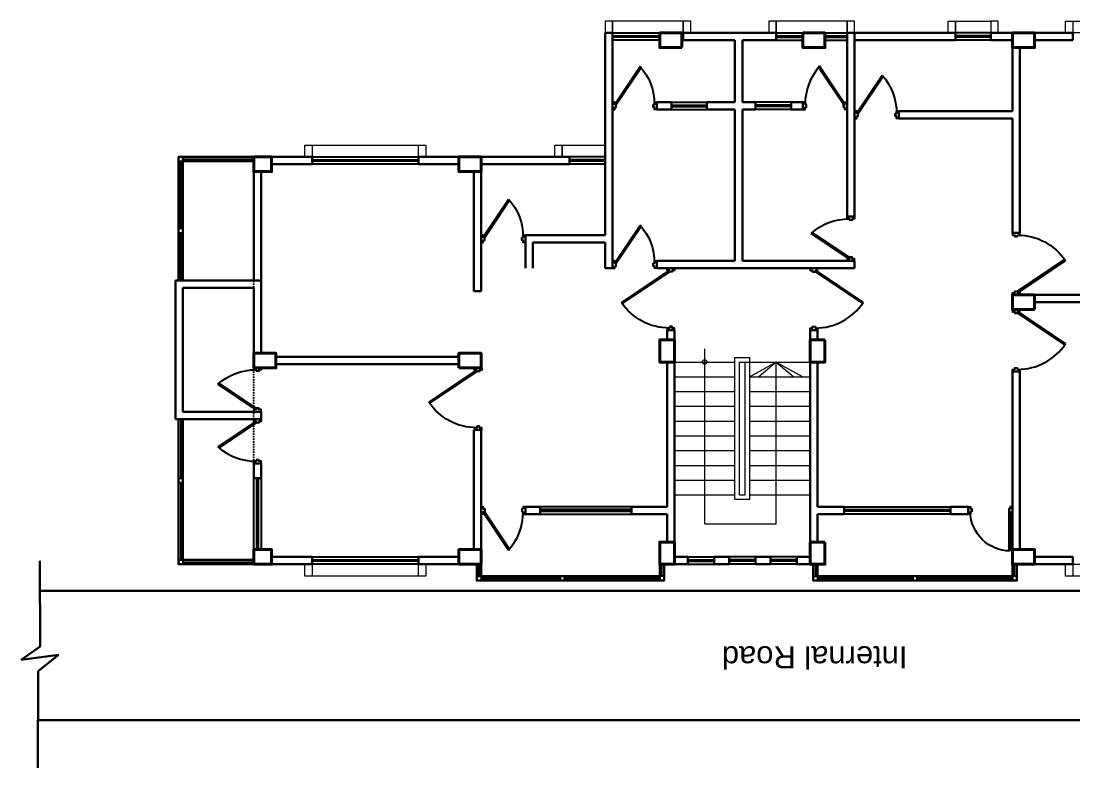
# Model space of a CAD drawing. Header units: inches. Extents: x -54558 to 35158, y -4190 to 41945.
# Drawn here: x -52461 to -51748, y 2105 to 2611 of the extents above; entities that cross this region are included whole.
import ezdxf

# ---------------------------------------------------------------- set-up
doc = ezdxf.new("R2010")
doc.units = ezdxf.units.IN
doc.header["$MEASUREMENT"] = 0
doc.linetypes.add('AUDIT_I_190731160832-11', pattern=[0.375, 0.25, -0.125])
doc.layers.get('0').update_dxf_attribs({"true_color": 0xe4c8de})
for name, color, linetype, lineweight in [('A_WALL', 7, 'Continuous', 30), ('colum', 241, 'Continuous', 40), ('railing', 6, 'Continuous', 5), ('ROAD', 251, 'Continuous', 30), ('sanshade', 252, 'Continuous', 5), ('Stair', 44, 'Continuous', 13), ('Ver', 144, 'Continuous', 30), ('Wall-02', 7, 'Continuous', 30), ('windo', 140, 'Continuous', 25)]:
    doc.layers.add(name, color=color, linetype=linetype, lineweight=lineweight)
doc.layers.add('door', color=34, linetype='Continuous')
doc.styles.add('Arial', font='arial.ttf')

# ---------------------------------------------------------------- blocks, each defined once
blk = doc.blocks.new('ewt')
at = {"layer": 'door'}
h = blk.add_hatch(color=256, dxfattribs=at)
h.paths.add_polyline_path([(-25669.29, -9136.32), (-25667.79, -9136.32), (-25667.79, -9134.78), (-25666.79, -9134.78), (-25666.79, -9132.86), (-25667.79, -9132.86), (-25667.79, -9131.32), (-25669.29, -9131.32)])
h.paths.add_polyline_path([(-25641.79, -9134.78), (-25640.79, -9134.78), (-25640.79, -9136.32), (-25639.29, -9136.32), (-25639.29, -9131.32), (-25640.79, -9131.32), (-25640.79, -9132.86), (-25641.79, -9132.86)])
h.paths.add_polyline_path([(-25667.79, -9161.32, 0.009262), (-25666.79, -9161.3), (-25666.79, -9134.78), (-25667.79, -9134.78)])
for p, q in [((-25667.79, -9134.78), (-25667.79, -9161.32)), ((-25666.79, -9134.78), (-25666.79, -9161.3))]:
    blk.add_line(p, q, dxfattribs=at)
for points in [[(-25666.79, -9134.78), (-25667.79, -9134.78), (-25667.79, -9136.32), (-25669.29, -9136.32), (-25669.29, -9131.32), (-25667.79, -9131.32), (-25667.79, -9132.86), (-25666.79, -9132.86)], [(-25641.79, -9134.78), (-25640.79, -9134.78), (-25640.79, -9136.32), (-25639.29, -9136.32), (-25639.29, -9131.32), (-25640.79, -9131.32), (-25640.79, -9132.86), (-25641.79, -9132.86)]]:
    blk.add_lwpolyline(points, close=True, dxfattribs=at)
blk.add_arc((-25667.78, -9134.32), 27, 269.99168, 359.0238, dxfattribs=at)
blk = doc.blocks.new('tyer')
at = {"layer": 'sanshade'}
for points in [[(-25800.79, -9018.32), (-25792.79, -9018.32), (-25792.79, -9023.32), (-25800.79, -9023.32)], [(-25800.79, -9018.32), (-25792.79, -9018.32), (-25792.79, -9100.32), (-25800.79, -9100.32)], [(-25800.79, -9095.32), (-25792.79, -9095.32), (-25792.79, -9100.32), (-25800.79, -9100.32)]]:
    blk.add_lwpolyline(points, close=True, dxfattribs=at)
blk = doc.blocks.new('tw4')
at = {"layer": 'sanshade'}
for points in [[(-25480.79, -8923.32), (-25472.79, -8923.32), (-25472.79, -8928.32), (-25480.79, -8928.32)], [(-25480.79, -8928.32), (-25472.79, -8928.32), (-25472.79, -8952.32), (-25480.79, -8952.32)], [(-25480.79, -8957.32), (-25472.79, -8957.32), (-25472.79, -8952.32), (-25480.79, -8952.32)]]:
    blk.add_lwpolyline(points, close=True, dxfattribs=at)
blk = doc.blocks.new('ee')
at = {"layer": 'sanshade'}
for points in [[(-25480.79, -8822.32), (-25472.79, -8822.32), (-25472.79, -8817.32), (-25480.79, -8817.32)], [(-25472.79, -8822.32), (-25480.79, -8822.32), (-25480.79, -8870.32), (-25472.79, -8870.32)], [(-25480.79, -8875.32), (-25472.79, -8875.32), (-25472.79, -8870.32), (-25480.79, -8870.32)]]:
    blk.add_lwpolyline(points, close=True, dxfattribs=at)
blk = doc.blocks.new('fjfds')
at = {"layer": 'railing'}
for p, q in [((-25748.79, -8794.32), (-25748.79, -8804.32)), ((-25748.79, -8794.32), (-25652.79, -8794.32)), ((-25652.79, -8794.32), (-25652.79, -8804.32)), ((-25745.79, -8797.32), (-25745.79, -8801.32)), ((-25745.79, -8797.32), (-25655.79, -8797.32)), ((-25745.79, -8801.32), (-25655.79, -8801.32)), ((-25655.79, -8797.32), (-25655.79, -8804.32)), ((-25748.79, -8804.32), (-25655.79, -8804.32)), ((-25655.79, -8804.32), (-25652.79, -8804.32))]:
    blk.add_line(p, q, dxfattribs=at)
at = {"layer": 'Stair'}
for p, q in [((-25745.79, -8753.32), (-25745.79, -8794.32)), ((-25735.79, -8753.32), (-25735.79, -8794.32)), ((-25725.79, -8753.32), (-25725.79, -8794.32)), ((-25715.79, -8753.32), (-25715.79, -8794.32)), ((-25705.79, -8753.32), (-25705.79, -8794.32)), ((-25695.79, -8753.32), (-25695.79, -8794.32)), ((-25685.79, -8753.32), (-25685.79, -8794.32)), ((-25675.79, -8753.32), (-25675.79, -8794.32)), ((-25665.79, -8753.32), (-25665.79, -8794.32)), ((-25655.79, -8753.32), (-25655.79, -8794.32)), ((-25765.34, -8773.82), (-25646.9, -8773.82)), ((-25765.34, -8773.82), (-25765.34, -8822.32)), ((-25745.79, -8804.32), (-25745.79, -8845.32)), ((-25735.79, -8804.32), (-25735.79, -8845.32)), ((-25725.79, -8804.32), (-25725.79, -8845.32)), ((-25715.79, -8804.32), (-25715.79, -8845.32)), ((-25705.79, -8804.32), (-25705.79, -8845.32)), ((-25695.79, -8804.32), (-25695.79, -8845.32)), ((-25685.79, -8804.32), (-25685.79, -8845.32)), ((-25675.79, -8804.32), (-25675.79, -8845.32)), ((-25665.79, -8804.32), (-25665.79, -8845.32)), ((-25655.79, -8822.32), (-25665.79, -8804.32)), ((-25655.79, -8804.32), (-25655.79, -8845.32)), ((-25655.79, -8822.32), (-25665.79, -8810.47)), ((-25765.34, -8822.32), (-25655.79, -8822.32)), ((-25655.79, -8822.32), (-25665.79, -8840.32)), ((-25655.79, -8822.32), (-25665.79, -8834.17))]:
    blk.add_line(p, q, dxfattribs=at)
blk.add_circle((-25655.79, -8773.82), 1.51, dxfattribs=at)
blk = doc.blocks.new('ddf')
at = {"layer": 'sanshade'}
for points in [[(-25516.79, -8672.32), (-25508.79, -8672.32), (-25508.79, -8677.32), (-25516.79, -8677.32)], [(-25516.79, -8677.32), (-25508.79, -8677.32), (-25508.79, -8706.32), (-25516.79, -8706.32)]]:
    blk.add_lwpolyline(points, close=True, dxfattribs=at)
blk = doc.blocks.new('jj')
at = {"layer": 'door'}
for p, q in [((11000.83, 10306.39), (11025.92, 10323.24)), ((11001.13, 10305.39), (11026.7, 10322.56))]:
    blk.add_line(p, q, dxfattribs=at)
for points in [[(11000.83, 10331.39), (11000.83, 10332.39), (11002.37, 10332.39), (11002.37, 10333.89), (10997.37, 10333.89), (10997.37, 10332.39), (10998.91, 10332.39), (10998.91, 10331.39)], [(11000.83, 10306.39), (11000.83, 10305.39), (11002.37, 10305.39), (11002.37, 10303.89), (10997.37, 10303.89), (10997.37, 10305.39), (10998.91, 10305.39), (10998.91, 10306.39)]]:
    blk.add_lwpolyline(points, close=True, dxfattribs=at)
blk.add_arc((11000.83, 10293.39), 39, 48.42656, 90, dxfattribs=at)
blk = doc.blocks.new('efre')
at = {"layer": 'door'}
for p, q in [((10922.87, 10339.43), (10901.44, 10307.52)), ((10923.87, 10339.12), (10902.26, 10306.96))]:
    blk.add_line(p, q, dxfattribs=at)
for points in [[(10885.87, 10339.43), (10884.87, 10339.43), (10884.87, 10337.89), (10883.37, 10337.89), (10883.37, 10342.89), (10884.87, 10342.89), (10884.87, 10341.35), (10885.87, 10341.35)], [(10922.87, 10339.43), (10923.87, 10339.43), (10923.87, 10337.89), (10925.37, 10337.89), (10925.37, 10342.89), (10923.87, 10342.89), (10923.87, 10341.35), (10922.87, 10341.35)]]:
    blk.add_lwpolyline(points, close=True, dxfattribs=at)
blk.add_arc((10923.87, 10339.43), 39, 180, 236.36425, dxfattribs=at)

msp = doc.modelspace()

# ---------------------------------------------------------------- linework, layer by layer
at = {"linetype": 'AUDIT_I_190731160832-11', "ltscale": 0.25}
msp.add_line((-52303.35, 2252.527), (-52303.35, 2518.527), dxfattribs=at)
at = {"layer": 'A_WALL', "ltscale": 0.25}
for p, q in [((-52020.35, 2555.527), (-52030.35, 2555.527)), ((-52020.35, 2550.527), (-52020.35, 2555.527)), ((-51996.35, 2550.527), (-51996.35, 2555.527)), ((-51963.332, 2550.527), (-51963.332, 2555.527)), ((-51939.332, 2550.527), (-51939.332, 2555.527)), ((-51939.332, 2555.527), (-51931.35, 2555.527)), ((-52020.35, 2550.527), (-52030.35, 2550.527)), ((-51939.332, 2550.527), (-51931.35, 2550.527))]:
    msp.add_line(p, q, dxfattribs=at)
for points in [[(-51827.949, 2597.527), (-51827.949, 2602.527), (-51896.35, 2602.527), (-51896.35, 2597.527)], [(-52023.35, 2401.027), (-52023.35, 2394.527), (-52018.35, 2394.527), (-52018.35, 2401.027)], [(-51921.35, 2401.027), (-51921.35, 2394.527), (-51926.35, 2394.527), (-51926.35, 2401.027)]]:
    msp.add_lwpolyline(points, close=True, dxfattribs=at)
at = {"layer": 'colum'}
for points in [[(-52013.35, 2592.527), (-52013.35, 2602.527), (-52028.35, 2602.527), (-52028.35, 2592.527)], [(-51931.35, 2602.527), (-51931.35, 2592.527), (-51916.35, 2592.527), (-51916.35, 2602.527)], [(-51774.35, 2602.527), (-51774.35, 2592.527), (-51789.35, 2592.527), (-51789.35, 2602.527)], [(-52303.35, 2518.527), (-52303.35, 2508.527), (-52291.35, 2508.527), (-52291.35, 2518.527)], [(-52164.35, 2518.527), (-52164.35, 2508.527), (-52149.35, 2508.527), (-52149.35, 2518.527)], [(-51774.35, 2415.027), (-51774.35, 2425.027), (-51789.35, 2425.027), (-51789.35, 2415.027)], [(-52018.35, 2394.527), (-52028.35, 2394.527), (-52028.35, 2379.527), (-52018.35, 2379.527)], [(-51916.35, 2394.527), (-51926.35, 2394.527), (-51926.35, 2379.527), (-51916.35, 2379.527)], [(-52303.35, 2375.527), (-52303.35, 2385.527), (-52288.35, 2385.527), (-52288.35, 2375.527)], [(-52164.35, 2375.527), (-52164.35, 2385.527), (-52149.35, 2385.527), (-52149.35, 2375.527)], [(-52303.35, 2242.527), (-52303.35, 2252.527), (-52291.35, 2252.527), (-52291.35, 2242.527)], [(-52164.35, 2242.527), (-52164.35, 2252.527), (-52149.35, 2252.527), (-52149.35, 2242.527)], [(-52018.35, 2257.527), (-52028.35, 2257.527), (-52028.35, 2242.527), (-52018.35, 2242.527)], [(-51916.35, 2257.527), (-51926.35, 2257.527), (-51926.35, 2242.527), (-51916.35, 2242.527)], [(-51774.35, 2242.527), (-51774.35, 2252.527), (-51789.35, 2252.527), (-51789.35, 2242.527)]]:
    msp.add_lwpolyline(points, close=True, dxfattribs=at)
at = {"layer": 'ROAD'}
for p, q in [((-52448.165, 2186.772), (-52448.349, 2244.915)), ((-51524.35, 2224.527), (-52448.284, 2224.527)), ((-52448.165, 2186.772), (-52461.048, 2177.689)), ((-52461.048, 2177.689), (-52435.644, 2181.138)), ((-52435.644, 2181.138), (-52449.368, 2170.195)), ((-52449.721, 2104.553), (-52449.368, 2170.195)), ((-51524.35, 2136.968), (-52449.547, 2136.968))]:
    msp.add_line(p, q, dxfattribs=at)
at = {"layer": 'Ver'}
for points in [[(-52354.35, 2434.814), (-52354.35, 2518.527), (-52303.35, 2518.527)], [(-52351.35, 2434.814), (-52351.35, 2515.527), (-52303.35, 2515.527)], [(-52354.35, 2340.814), (-52354.35, 2242.527), (-52303.35, 2242.527)], [(-52351.35, 2340.814), (-52351.35, 2245.527), (-52303.35, 2245.527)], [(-52152.35, 2242.527), (-52152.35, 2231.527), (-52025.35, 2231.527), (-52025.35, 2242.527)], [(-52149.35, 2242.527), (-52149.35, 2234.527), (-52028.35, 2234.527), (-52028.35, 2242.527)], [(-51924.35, 2242.527), (-51924.35, 2231.527), (-51786.35, 2231.527), (-51786.35, 2242.527)], [(-51921.35, 2242.527), (-51921.35, 2234.527), (-51789.35, 2234.527), (-51789.35, 2242.527)]]:
    msp.add_lwpolyline(points, dxfattribs=at)
at = {"layer": 'Wall-02'}
for p, q in [((-52065.35, 2602.527), (-52060.35, 2602.527)), ((-52065.35, 2602.527), (-52065.35, 2518.527)), ((-52060.35, 2602.527), (-52060.35, 2443.027)), ((-52012.35, 2602.527), (-51977.35, 2602.527)), ((-52012.35, 2602.527), (-52012.35, 2597.527)), ((-51949.35, 2602.527), (-51977.35, 2602.527)), ((-51949.35, 2602.527), (-51949.35, 2597.527)), ((-51901.35, 2602.527), (-51896.35, 2602.527)), ((-51901.35, 2602.527), (-51901.35, 2478.027)), ((-51896.35, 2602.527), (-51896.35, 2478.027)), ((-51803.949, 2602.527), (-51803.949, 2597.527)), ((-51789.35, 2602.527), (-51803.949, 2602.527)), ((-51774.35, 2602.527), (-51748.35, 2602.527)), ((-51748.35, 2597.527), (-51748.35, 2602.527)), ((-52012.35, 2597.527), (-51977.35, 2597.527)), ((-51977.35, 2555.527), (-51977.35, 2597.527)), ((-51972.35, 2597.527), (-51949.35, 2597.527)), ((-51972.35, 2555.527), (-51972.35, 2597.482)), ((-51803.949, 2597.527), (-51789.35, 2597.527)), ((-51774.35, 2597.527), (-51748.35, 2597.527)), ((-52030.35, 2555.527), (-52030.35, 2550.527)), ((-51996.35, 2555.527), (-51977.35, 2555.527)), ((-51963.332, 2555.527), (-51972.35, 2555.527)), ((-51931.35, 2555.527), (-51931.35, 2550.527)), ((-51996.35, 2550.527), (-51977.35, 2550.527)), ((-51977.35, 2448.027), (-51977.35, 2550.527)), ((-51972.35, 2448.027), (-51972.35, 2550.527)), ((-51963.332, 2550.527), (-51972.35, 2550.527)), ((-51866.35, 2549.527), (-51789.35, 2549.527)), ((-51866.35, 2549.527), (-51866.35, 2544.527)), ((-51866.35, 2544.527), (-51789.35, 2544.527)), ((-52291.35, 2518.527), (-52263.85, 2518.527)), ((-52263.85, 2513.527), (-52263.85, 2518.527)), ((-52191.85, 2518.527), (-52089.35, 2518.527)), ((-52191.85, 2513.527), (-52191.85, 2518.527)), ((-52089.35, 2518.527), (-52089.35, 2513.527)), ((-52065.35, 2518.527), (-52065.35, 2465.527)), ((-52291.35, 2513.527), (-52263.85, 2513.527)), ((-52191.85, 2513.527), (-52164.35, 2513.527)), ((-52149.35, 2513.527), (-52089.35, 2513.527)), ((-52303.35, 2508.527), (-52303.35, 2434.814)), ((-52298.35, 2508.527), (-52298.35, 2385.527)), ((-52154.35, 2508.527), (-52154.35, 2427.527)), ((-52149.35, 2508.527), (-52149.35, 2427.527)), ((-51896.35, 2478.027), (-51901.35, 2478.027)), ((-52119.35, 2465.527), (-52065.35, 2465.527)), ((-52119.35, 2465.527), (-52119.35, 2443.027)), ((-52114.35, 2460.527), (-52065.35, 2460.527)), ((-52114.35, 2460.527), (-52114.35, 2443.027)), ((-52065.35, 2460.527), (-52065.35, 2443.027)), ((-51977.35, 2448.027), (-52030.35, 2448.027)), ((-52030.35, 2448.027), (-52030.35, 2443.027)), ((-51896.35, 2448.027), (-51972.35, 2448.027)), ((-51896.35, 2448.027), (-51896.35, 2443.027)), ((-52060.35, 2443.027), (-52065.35, 2443.027)), ((-51896.35, 2443.027), (-52030.35, 2443.027)), ((-52356.35, 2434.814), (-52356.35, 2340.814)), ((-52298.35, 2434.814), (-52356.35, 2434.814)), ((-52351.35, 2429.814), (-52351.35, 2345.814)), ((-52303.35, 2429.814), (-52351.35, 2429.814)), ((-52303.35, 2429.814), (-52303.35, 2385.527)), ((-52154.35, 2427.527), (-52149.35, 2427.527)), ((-51650.35, 2425.027), (-51774.35, 2425.027)), ((-51650.35, 2420.027), (-51774.35, 2420.027)), ((-52164.35, 2383.027), (-52288.35, 2383.027)), ((-52164.35, 2378.027), (-52288.35, 2378.027)), ((-52023.35, 2379.527), (-52023.35, 2281.527)), ((-52018.35, 2379.527), (-52018.35, 2242.527)), ((-51926.35, 2379.527), (-51926.35, 2257.527)), ((-51921.35, 2379.527), (-51921.35, 2281.527)), ((-51789.35, 2373.027), (-51789.35, 2252.527)), ((-51784.35, 2373.027), (-51789.35, 2373.027)), ((-51784.35, 2373.027), (-51784.35, 2252.527)), ((-52298.35, 2345.814), (-52351.35, 2345.814)), ((-52298.35, 2345.814), (-52298.35, 2340.814)), ((-52298.35, 2340.814), (-52356.35, 2340.814)), ((-52154.35, 2333.527), (-52154.35, 2252.527)), ((-52154.35, 2333.527), (-52149.35, 2333.527)), ((-52149.35, 2333.527), (-52149.35, 2252.527)), ((-52298.35, 2310.814), (-52303.35, 2310.814)), ((-52303.35, 2310.814), (-52303.35, 2300.814)), ((-52298.35, 2310.814), (-52298.35, 2300.814)), ((-52298.35, 2300.814), (-52303.35, 2300.814)), ((-52119.35, 2281.527), (-52119.35, 2276.527)), ((-52109.35, 2281.527), (-52119.35, 2281.527)), ((-52109.35, 2281.527), (-52109.35, 2276.527)), ((-52047.35, 2281.527), (-52047.35, 2276.527)), ((-52023.35, 2281.527), (-52047.35, 2281.527)), ((-51903.35, 2281.527), (-51921.35, 2281.527)), ((-51903.35, 2281.527), (-51903.35, 2276.527)), ((-51831.35, 2281.527), (-51831.35, 2276.527)), ((-51819.35, 2281.527), (-51831.35, 2281.527)), ((-51819.35, 2281.527), (-51819.35, 2276.527)), ((-52109.35, 2276.527), (-52119.35, 2276.527)), ((-52023.35, 2276.527), (-52047.35, 2276.527)), ((-52023.35, 2276.527), (-52023.35, 2257.527)), ((-51921.35, 2276.527), (-51921.35, 2257.527)), ((-51903.35, 2276.527), (-51921.35, 2276.527)), ((-51819.35, 2276.527), (-51831.35, 2276.527)), ((-52291.35, 2247.527), (-52263.85, 2247.527)), ((-52263.85, 2242.527), (-52263.85, 2247.527)), ((-52191.85, 2247.527), (-52164.35, 2247.527)), ((-52191.85, 2242.527), (-52191.85, 2247.527)), ((-52018.35, 2247.527), (-52009.35, 2247.527)), ((-52009.35, 2242.527), (-52009.35, 2247.527)), ((-51991.35, 2247.527), (-51981.35, 2247.527)), ((-51991.35, 2242.527), (-51991.35, 2247.527)), ((-51981.35, 2242.527), (-51981.35, 2247.527)), ((-51963.35, 2247.527), (-51953.35, 2247.527)), ((-51963.35, 2242.527), (-51963.35, 2247.527)), ((-51953.35, 2242.527), (-51953.35, 2247.527)), ((-51935.35, 2247.527), (-51926.35, 2247.527)), ((-51935.35, 2242.527), (-51935.35, 2247.527)), ((-51774.35, 2247.527), (-51748.35, 2247.527)), ((-51748.35, 2247.527), (-51748.35, 2242.527)), ((-52291.35, 2242.527), (-52263.85, 2242.527)), ((-52191.85, 2242.527), (-52164.35, 2242.527)), ((-52009.35, 2242.527), (-52018.35, 2242.527)), ((-51981.35, 2242.527), (-51991.35, 2242.527)), ((-51953.35, 2242.527), (-51963.35, 2242.527)), ((-51926.35, 2242.527), (-51935.35, 2242.527)), ((-51774.35, 2242.527), (-51748.35, 2242.527))]:
    msp.add_line(p, q, dxfattribs=at)
for points in [[(-51789.35, 2592.527), (-51789.35, 2549.527)], [(-51789.35, 2482.027), (-51789.35, 2467.027), (-51784.35, 2467.027), (-51784.35, 2592.527)], [(-51789.35, 2544.527), (-51789.35, 2482.027)]]:
    msp.add_lwpolyline(points, dxfattribs=at)
at = {"layer": 'windo'}
for p, q in [((-52060.35, 2602.527), (-52012.35, 2602.527)), ((-51949.35, 2602.527), (-51901.35, 2602.527)), ((-51803.949, 2602.527), (-51827.949, 2602.527)), ((-52060.35, 2600.527), (-52028.35, 2600.527)), ((-52028.35, 2599.527), (-52060.35, 2599.527)), ((-52028.35, 2597.527), (-52060.35, 2597.527)), ((-52013.35, 2600.527), (-52012.35, 2600.527)), ((-52012.35, 2599.527), (-52013.35, 2599.527)), ((-52012.35, 2597.527), (-52013.35, 2597.527)), ((-51949.35, 2600.527), (-51931.35, 2600.527)), ((-51949.35, 2599.527), (-51931.35, 2599.527)), ((-51949.35, 2597.527), (-51931.35, 2597.527)), ((-51916.35, 2600.527), (-51901.35, 2600.527)), ((-51916.35, 2599.527), (-51901.35, 2599.527)), ((-51916.35, 2597.527), (-51901.35, 2597.527)), ((-51803.949, 2600.527), (-51827.949, 2600.527)), ((-51803.949, 2599.527), (-51827.949, 2599.527)), ((-51803.949, 2597.527), (-51827.949, 2597.527)), ((-52020.35, 2555.527), (-51996.35, 2555.527)), ((-52020.35, 2553.527), (-51996.35, 2553.527)), ((-52020.35, 2552.527), (-51996.35, 2552.527)), ((-51939.332, 2555.527), (-51963.332, 2555.527)), ((-51939.332, 2553.527), (-51963.332, 2553.527)), ((-51939.332, 2552.527), (-51963.332, 2552.527)), ((-52020.35, 2550.527), (-51996.35, 2550.527)), ((-51939.332, 2550.527), (-51963.332, 2550.527)), ((-52263.85, 2518.527), (-52191.85, 2518.527)), ((-52263.85, 2516.527), (-52191.85, 2516.527)), ((-52065.35, 2518.527), (-52089.35, 2518.527)), ((-52065.35, 2516.527), (-52089.35, 2516.527)), ((-52191.85, 2515.527), (-52263.85, 2515.527)), ((-52191.85, 2513.527), (-52263.85, 2513.527)), ((-52065.35, 2515.527), (-52089.35, 2515.527)), ((-52065.35, 2513.527), (-52089.35, 2513.527)), ((-52303.35, 2252.527), (-52303.35, 2300.814)), ((-52301.35, 2252.527), (-52301.35, 2300.814)), ((-52300.35, 2300.814), (-52300.35, 2252.527)), ((-52298.35, 2300.814), (-52298.35, 2252.527)), ((-52047.35, 2281.527), (-52109.35, 2281.527)), ((-51903.35, 2281.527), (-51831.35, 2281.527)), ((-52047.35, 2279.527), (-52109.35, 2279.527)), ((-52109.35, 2278.527), (-52047.35, 2278.527)), ((-52109.35, 2276.527), (-52047.35, 2276.527)), ((-51903.35, 2279.527), (-51831.35, 2279.527)), ((-51831.35, 2278.527), (-51903.35, 2278.527)), ((-51831.35, 2276.527), (-51903.35, 2276.527)), ((-52263.85, 2247.527), (-52191.85, 2247.527)), ((-52263.85, 2245.527), (-52191.85, 2245.527)), ((-52009.35, 2247.527), (-51991.35, 2247.527)), ((-52009.35, 2245.527), (-51991.35, 2245.527)), ((-51963.35, 2247.527), (-51981.35, 2247.527)), ((-51963.35, 2245.527), (-51981.35, 2245.527)), ((-51935.35, 2247.527), (-51953.35, 2247.527)), ((-51935.35, 2245.527), (-51953.35, 2245.527)), ((-52191.85, 2244.527), (-52263.85, 2244.527)), ((-52191.85, 2242.527), (-52263.85, 2242.527)), ((-52009.35, 2244.527), (-51991.35, 2244.527)), ((-52009.35, 2242.527), (-51991.35, 2242.527)), ((-51963.35, 2244.527), (-51981.35, 2244.527)), ((-51963.35, 2242.527), (-51981.35, 2242.527)), ((-51935.35, 2244.527), (-51953.35, 2244.527)), ((-51935.35, 2242.527), (-51953.35, 2242.527))]:
    msp.add_line(p, q, dxfattribs=at)
for points in [[(-52351.35, 2515.527), (-52351.35, 2518.527), (-52354.35, 2518.527), (-52354.35, 2515.527)], [(-52351.35, 2467.04), (-52351.35, 2470.04), (-52354.35, 2470.04), (-52354.35, 2467.04)], [(-52351.35, 2300.777), (-52351.35, 2297.777), (-52354.35, 2297.777), (-52354.35, 2300.777)], [(-52351.35, 2245.527), (-52351.35, 2242.527), (-52354.35, 2242.527), (-52354.35, 2245.527)], [(-52149.35, 2234.527), (-52149.35, 2231.527), (-52152.35, 2231.527), (-52152.35, 2234.527)], [(-52095.85, 2234.527), (-52095.85, 2231.527), (-52092.85, 2231.527), (-52092.85, 2234.527)], [(-52028.35, 2234.527), (-52028.35, 2231.527), (-52025.35, 2231.527), (-52025.35, 2234.527)], [(-51921.35, 2234.527), (-51921.35, 2231.527), (-51924.35, 2231.527), (-51924.35, 2234.527)], [(-51856.85, 2234.527), (-51856.85, 2231.527), (-51853.85, 2231.527), (-51853.85, 2234.527)], [(-51789.35, 2234.527), (-51789.35, 2231.527), (-51786.35, 2231.527), (-51786.35, 2234.527)]]:
    msp.add_lwpolyline(points, close=True, dxfattribs=at)
for points in [[(-52351.35, 2517.027), (-52303.35, 2517.027)], [(-52352.85, 2470.04), (-52352.85, 2515.527)], [(-52352.85, 2434.814), (-52352.85, 2467.04)], [(-52352.85, 2340.814), (-52352.85, 2300.777)], [(-52352.85, 2297.777), (-52352.85, 2245.527)], [(-52351.35, 2244.027), (-52303.35, 2244.027)], [(-52150.85, 2242.527), (-52150.85, 2234.527)], [(-52026.85, 2234.527), (-52026.85, 2242.527)], [(-51922.85, 2242.527), (-51922.85, 2234.527)], [(-51787.85, 2234.527), (-51787.85, 2242.527)], [(-52149.35, 2233.027), (-52095.85, 2233.027)], [(-52092.85, 2233.027), (-52028.35, 2233.027)], [(-51921.35, 2233.027), (-51856.85, 2233.027)], [(-51853.85, 2233.027), (-51789.35, 2233.027)]]:
    msp.add_lwpolyline(points, dxfattribs=at)

# ---------------------------------------------------------------- block references
at = {"rotation": 90}
for name, p in [('ee', (-60882.67, 28083.315)), ('ee', (-60771.67, 28083.315)), ('fjfds', (-60771.67, 28035.315))]:
    msp.add_blockref(name, p, dxfattribs=at)
at = {"layer": 'A_WALL', "xscale": -1}
for name, p, rotation in [('jj', (-62364.239, -8446.838), 270), ('jj', (-62200.239, -8452.838), 270), ('jj', (-62453.239, -8536.838), 270), ('jj', (-62364.239, -8554.338), 270), ('efre', (-41446.462, 13350.393), 90), ('efre', (-62361.239, -8482.338), 270), ('efre', (-62491.743, -8549.838), 270)]:
    msp.add_blockref(name, p, dxfattribs=dict(at, rotation=rotation))
at = {"layer": 'A_WALL'}
for name, p, rotation in [('jj', (-41597.462, -8446.838), 90), ('efre', (-41583.462, -8482.338), 90), ('efre', (-41446.462, -8510.338), 90), ('jj', (-41300.985, 12644.702), 180), ('jj', (-62453.239, 13278.893), 270)]:
    msp.add_blockref(name, p, dxfattribs=dict(at, rotation=rotation))
at = {"layer": 'A_WALL', "xscale": -1}
for p in [(-40898.985, -7855.861), (-41300.985, -7958.075)]:
    msp.add_blockref('jj', p, dxfattribs=at)
at = {"layer": 'colum', "rotation": 90}
msp.add_blockref('tw4', (-60756.269, 28083.315), dxfattribs=at)
at = {"layer": 'railing', "rotation": 90}
for p in [(-60771.67, 28403.315), (-61287.17, 28319.315), (-61287.17, 28035.315), (-60771.67, 28035.315)]:
    msp.add_blockref('tyer', p, dxfattribs=at)
at = {"layer": 'Wall-02', "rotation": 90}
msp.add_blockref('ddf', (-60771.67, 28035.315), dxfattribs=at)
at = {"layer": 'Wall-02', "xscale": -1}
msp.add_blockref('ewt', (-77458.638, 11412.847), dxfattribs=at)

# ---------------------------------------------------------------- texts
at = {"insert": (-51860.454, 2172.01), "char_height": 15, "width": 130.54467, "attachment_point": 1, "rotation": 180, "style": 'Arial'}
msp.add_mtext('\\pt255;Internal Road', dxfattribs=at)

doc.saveas('drawing.dxf')
